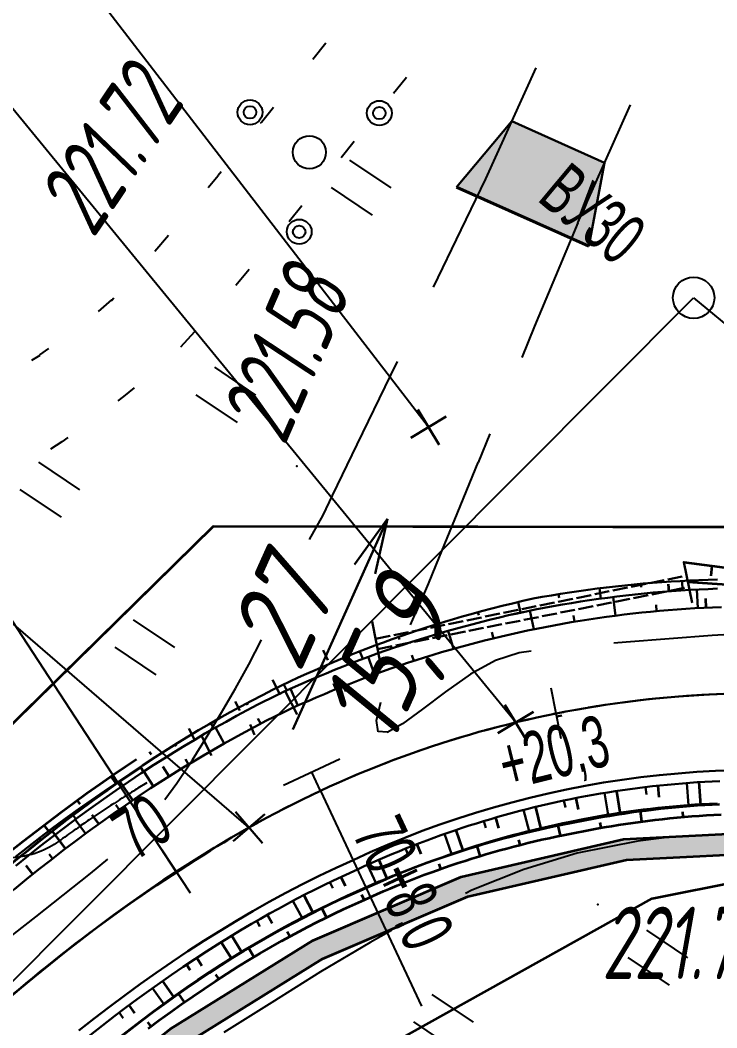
# Model space of a CAD drawing. Header units: millimetres. Extents: x -1799 to 6962, y -1020 to 4121.
# Drawn here: x 4010.05 to 4043.7, y 3305.39 to 3354.1 of the extents above; entities that cross this region are included whole.
import ezdxf
from ezdxf import colors
from ezdxf.entities.mleader import LeaderData, LeaderLine
from ezdxf.math import Vec2, Vec3

# ---------------------------------------------------------------- set-up
doc = ezdxf.new("R2010")
doc.units = ezdxf.units.MM
for name, pattern in [('ACAD_ISO02W100', [15, 12, -3]), ('CONTI', [0]), ('STROT', [1.7, 0.5, -1.2])]:
    doc.linetypes.add(name, pattern=pattern)
for name, color, linetype, lineweight in [('10', 1, 'Continuous', 35), ('Гравий', 30, 'Continuous', 35), ('КОПИЯ_ОСЬ_13_ОТКОСЫ', 7, 'Continuous', 30), ('ОСЬ_ВЕРХ_ПОКРЫТИЯ_ГРАНИЦЫ_ПОЛОС', 7, 'Continuous', 30), ('ОСЬ_ВЕРХ_ПОКРЫТИЯ_ОСЬ', 1, 'Continuous', 30), ('Ось_примыкания', 1, 'Continuous', 35), ('Отметки', 5, 'Continuous', 30), ('Тротуар', 40, 'Continuous', 35), ('Трубы мет.', 7, 'ACAD_ISO02W100', 30), ('Уклоны ПЧ', 5, 'Continuous', 30)]:
    doc.layers.add(name, color=color, linetype=linetype, lineweight=lineweight)
for name, color, linetype in [('GOR_BDEFAULT', 212, 'CONTI'), ('PI_OTDEFAULT', 172, 'CONTI'), ('PI_TTDEFAULT', 5, 'CONTI'), ('SIT_LDEFAULT', 7, 'CONTI'), ('USLZNDEFAULT', 7, 'CONTI'), ('КОПИЯ_ОСЬ_ТАНГЕНСЫ', 1, 'Continuous'), ('ОСЬ_ВЕРХ_ПОКРЫТИЯ_КИЛОМЕТЫ', 1, 'Continuous'), ('ОСЬ_ВЕРХ_ПОКРЫТИЯ_ОТКОСЫ', 7, 'Continuous'), ('ОСЬ_ВЕРХ_ПОКРЫТИЯ_ПИКЕТЫ', 1, 'Continuous'), ('ОСЬ_ВЕРХ_ПОКРЫТИЯ_РАЗБИВКА_КРИВ', 1, 'Continuous'), ('ОСЬ_ВЕРХ_ПОКРЫТИЯ_ТАНГЕНСЫ', 1, 'Continuous'), ('разметка', 7, 'Continuous')]:
    doc.layers.add(name, color=color, linetype=linetype)
doc.styles.add('eskd', font='spds.shx', dxfattribs={"width": 1.2, "oblique": 15})
doc.styles.get("Standard").update_dxf_attribs({"font": 'arial.ttf'})
doc.styles.add('ГОСТ', font='', dxfattribs={"oblique": 15, "height": 4})
doc.styles.get('ГОСТ').set_extended_font_data('GOST type A')

# ---------------------------------------------------------------- blocks, each defined once
blk = doc.blocks.new('BL_2011')
at = {"color": 0}
for p, q in [((0, 0), (0, 2.4)), ((1.6, 0), (1.6, 2.4))]:
    blk.add_line(p, q, dxfattribs=at)
blk = doc.blocks.new('BL_2009')
at = {"color": 0}
for centre, radius in [((0, 3.46), 0.6), ((0, 3.46), 0.3), ((0, 0), 0.8), ((-3.46, -1.74), 0.6), ((-3.46, -1.74), 0.3), ((3.46, -1.74), 0.6), ((3.46, -1.74), 0.3)]:
    blk.add_circle(centre, radius, dxfattribs=at)
blk = doc.blocks.new('*U52')
at = {"layer": 'КОПИЯ_ОСЬ_13_ОТКОСЫ'}
for points in [[(751.752, 1086.938), (752.353, 1087.406), (752.958, 1087.869), (753.567, 1088.327), (754.18, 1088.78), (754.803, 1089.229), (755.431, 1089.672), (756.063, 1090.108), (756.699, 1090.539), (757.296, 1090.947), (757.897, 1091.349), (758.502, 1091.745), (759.111, 1092.135), (759.606, 1092.443), (760.104, 1092.747), (760.605, 1093.047), (761.108, 1093.342), (761.614, 1093.633), (762.128, 1093.919), (762.645, 1094.201), (763.164, 1094.478), (763.686, 1094.75), (764.211, 1095.017), (764.611, 1095.212), (765.013, 1095.404), (765.417, 1095.593), (765.822, 1095.778), (766.229, 1095.96), (766.637, 1096.139), (767.047, 1096.315), (767.458, 1096.487), (767.87, 1096.656), (768.283, 1096.822), (768.698, 1096.984), (769.115, 1097.143), (769.532, 1097.298), (769.951, 1097.451), (770.371, 1097.6), (770.792, 1097.745), (771.214, 1097.887), (771.638, 1098.026), (772.062, 1098.161), (772.488, 1098.293), (772.915, 1098.422), (773.342, 1098.547), (773.771, 1098.669), (774.266, 1098.803), (774.763, 1098.934), (775.261, 1099.061), (775.76, 1099.183), (776.26, 1099.302), (776.76, 1099.416), (777.201, 1099.495), (777.643, 1099.571), (778.085, 1099.644), (778.527, 1099.713), (778.97, 1099.778), (779.414, 1099.84), (779.858, 1099.898), (780.303, 1099.953), (780.748, 1100.004), (781.193, 1100.052), (781.639, 1100.096), (782.085, 1100.136), (782.531, 1100.173), (782.978, 1100.207), (783.425, 1100.236), (783.872, 1100.263), (784.32, 1100.285), (784.767, 1100.304), (785.215, 1100.32), (785.663, 1100.332)], [(751.776, 1086.5), (752.365, 1086.975), (752.958, 1087.445), (753.555, 1087.911), (754.162, 1088.372), (754.774, 1088.829), (755.39, 1089.279), (756.01, 1089.724), (756.613, 1090.145), (757.22, 1090.56), (757.83, 1090.969), (758.445, 1091.372), (758.934, 1091.683), (759.425, 1091.99), (759.918, 1092.293), (760.414, 1092.592), (760.912, 1092.887), (761.419, 1093.177), (761.928, 1093.462), (762.44, 1093.744), (762.954, 1094.02), (763.47, 1094.292), (764.343, 1094.734), (764.743, 1094.919), (765.144, 1095.102), (765.547, 1095.282), (765.951, 1095.458), (766.356, 1095.631), (766.763, 1095.801), (767.171, 1095.968), (767.58, 1096.131), (767.991, 1096.291), (768.403, 1096.448), (768.816, 1096.602), (769.231, 1096.752), (769.646, 1096.899), (770.063, 1097.042), (770.481, 1097.183), (770.9, 1097.32), (771.32, 1097.454), (771.741, 1097.584), (772.163, 1097.711), (772.586, 1097.835), (773.011, 1097.955), (773.436, 1098.072), (773.862, 1098.185), (774.288, 1098.295), (774.716, 1098.402), (775.145, 1098.505), (775.574, 1098.605), (776.004, 1098.702), (776.435, 1098.795), (776.867, 1098.884), (777.302, 1098.968), (777.737, 1099.049), (778.174, 1099.126), (778.611, 1099.199), (779.048, 1099.269), (779.487, 1099.335), (779.925, 1099.398), (780.364, 1099.458), (780.804, 1099.513), (781.244, 1099.566), (781.684, 1099.615), (782.125, 1099.66), (782.566, 1099.702), (783.008, 1099.74), (783.449, 1099.774), (783.891, 1099.805), (784.334, 1099.833), (784.776, 1099.857), (785.219, 1099.877), (785.661, 1099.894)], [(779.975, 1099.913), (780.037, 1099.414)], [(781.964, 1100.126), (781.978, 1099.959)], [(783.958, 1100.267), (783.983, 1099.811)], [(777.995, 1099.629), (778.023, 1099.456)], [(776.032, 1099.248), (776.154, 1098.734)], [(774.094, 1098.757), (774.134, 1098.608)], [(772.16, 1098.192), (772.298, 1097.751)], [(770.262, 1097.562), (770.306, 1097.438)], [(768.388, 1096.863), (768.533, 1096.496)], [(766.541, 1096.097), (766.584, 1095.999)], [(764.722, 1095.266), (764.862, 1094.974)], [(762.939, 1094.359), (762.986, 1094.271)], [(761.19, 1093.389), (761.339, 1093.132)], [(759.474, 1092.362), (759.523, 1092.282)], [(757.792, 1091.28), (757.947, 1091.046)], [(756.136, 1090.158), (756.194, 1090.073)], [(754.498, 1089.01), (754.679, 1088.758)], [(752.892, 1087.819), (752.965, 1087.723)]]:
    blk.add_lwpolyline(points, dxfattribs=at)
blk = doc.blocks.new('_None')
blk = doc.blocks.new('Крест')
at = {"layer": 'Отметки'}
for points in [[(0, 1), (0, -1)], [(-1, 0), (1, 0)]]:
    blk.add_lwpolyline(points, dxfattribs=at)

msp = doc.modelspace()

# ---------------------------------------------------------------- hatches: boundary and pattern name
at = {"layer": 'Гравий', "lineweight": 30, "ltscale": 7}
h = msp.add_hatch(color=256, dxfattribs=at)
h.paths.add_polyline_path([(4038.282, 3347.207), (4033.805, 3349.21), (4032.542, 3346.429), (4032.131, 3345.58), (4037.52, 3343.167)])
h.paths.add_polyline_path([(4032.542, 3346.429), (4033.805, 3349.21), (4031.131, 3346.027), (4032.131, 3345.58)])
at = {"layer": 'Тротуар', "lineweight": 30, "ltscale": 7}
msp.add_hatch(color=256, dxfattribs=at).paths.add_polyline_path([(4355.026, 2987.245), (4352.622, 2989.782), (4345.427, 2993.281), (4338.394, 2996.926), (4334.905, 2998.92), (4331.584, 3001.033), (4325.137, 3005.952), (4319.491, 3011.624), (4314.469, 3017.834), (4309.932, 3024.285), (4307.646, 3027.716), (4301.367, 3037.941), (4295.156, 3048.209), (4289.986, 3056.769), (4280.835, 3072.269), (4272.55, 3085.951), (4265.234, 3097.893), (4261.114, 3101.507), (4255.468, 3107.674), (4252.851, 3111.934), (4250.972, 3116.597), (4250.585, 3117.56), (4249.719, 3119.765), (4248.666, 3123.345), (4248.323, 3124.321), (4247.98, 3125.297), (4241.939, 3135.217), (4234.518, 3147.093), (4225.78, 3160.49), (4219.022, 3170.408), (4211.937, 3180.091), (4203.112, 3191.194), (4194.18, 3201.563), (4183.21, 3213.325), (4172.573, 3223.78), (4162.939, 3232.607), (4150.941, 3243.284), (4138.679, 3253.563), (4117.058, 3271.355), (4101.903, 3284.023), (4086.977, 3297.339), (4083.578, 3299.881), (4077.037, 3304.486), (4070.152, 3308.55), (4062.976, 3311.79), (4055.187, 3313.858), (4047.095, 3314.906), (4039.194, 3314.51), (4031.355, 3312.695), (4024.186, 3309.608), (4017.316, 3305.344), (4008.1, 3297.932), (3998.942, 3289.839), (3996.071, 3287.056), (3984.757, 3275.743), (3983.052, 3274.038), (3982.329, 3273.347), (3976.255, 3267.275), (3965.028, 3255.875), (3952.386, 3243.061), (3945.337, 3235.968), (3938.229, 3228.933), (3931.095, 3221.926), (3922.526, 3213.525), (3913.887, 3205.055), (3900.709, 3192.936), (3893.252, 3186.273), (3888.799, 3182.354), (3880.991, 3175.997), (3874.788, 3170.946), (3865.391, 3163.481), (3855.795, 3156.275), (3849.369, 3151.511), (3844.564, 3148.067), (3839.698, 3144.637), (3832.981, 3140.049), (3830.301, 3138.269), (3823.273, 3133.561), (3822.443, 3133.006), (3809.622, 3124.407), (3792.023, 3114.358), (3786.086, 3111.259), (3780.023, 3108.407), (3761.667, 3099.663), (3749.56, 3093.587), (3739.444, 3087.864), (3738.739, 3087.426), (3732.468, 3082.562), (3726.512, 3077.16), (3720.889, 3071.42), (3715.659, 3065.179), (3710.962, 3058.323), (3707.32, 3051.736), (3703.938, 3044.269), (3700.864, 3036.478), (3698.458, 3028.966), (3695.598, 3017.765), (3693.191, 3006.011), (3691.1, 2983.08), (3692.241, 2982.689), (3694.173, 3005.821), (3696.572, 3017.54), (3699.543, 3029.107), (3701.99, 3036.656), (3704.929, 3044.035), (3708.201, 3051.263), (3712.009, 3058.115), (3716.543, 3064.688), (3721.631, 3070.747), (3727.193, 3076.428), (3733.066, 3081.759), (3739.311, 3086.604), (3740.034, 3087.053), (3750.032, 3092.705), (3762.015, 3098.833), (3780.451, 3107.484), (3786.563, 3110.334), (3792.489, 3113.472), (3810.085, 3123.523), (3830.857, 3137.439), (3833.537, 3139.218), (3840.159, 3143.739), (3845.068, 3147.214), (3849.925, 3150.749), (3856.392, 3155.473), (3865.972, 3162.73), (3875.413, 3170.165), (3881.622, 3175.221), (3889.445, 3181.591), (3893.916, 3185.525), (3901.381, 3192.195), (3914.576, 3204.33), (3923.226, 3212.811), (3931.795, 3221.212), (3938.931, 3228.221), (3946.043, 3235.26), (3953.097, 3242.357), (3965.74, 3255.172), (3976.964, 3266.57), (3985.463, 3275.036), (3996.773, 3286.343), (3999.622, 3289.105), (4008.744, 3297.168), (4017.895, 3304.526), (4024.65, 3308.719), (4031.668, 3311.741), (4039.333, 3313.516), (4047.055, 3313.903), (4054.994, 3312.874), (4062.639, 3310.845), (4069.691, 3307.661), (4076.5, 3303.642), (4082.99, 3299.072), (4086.343, 3296.564), (4101.249, 3283.266), (4116.42, 3270.585), (4138.04, 3252.793), (4150.286, 3242.528), (4162.272, 3231.863), (4171.847, 3223.057), (4182.46, 3212.663), (4193.35, 3200.994), (4202.341, 3190.556), (4211.142, 3179.485), (4218.205, 3169.831), (4224.947, 3159.937), (4233.677, 3146.552), (4241.089, 3134.69), (4246.972, 3125.147), (4248.831, 3119.35), (4251.955, 3111.482), (4254.666, 3107.069), (4260.416, 3100.789), (4264.381, 3097.354), (4271.694, 3085.435), (4279.977, 3071.756), (4289.128, 3056.256), (4294.307, 3047.694), (4300.531, 3037.432), (4306.803, 3027.178), (4309.038, 3023.822), (4313.665, 3017.24), (4318.747, 3010.955), (4324.471, 3005.203), (4330.909, 3000.28), (4334.388, 2998.064), (4337.915, 2996.047), (4344.978, 2992.388), (4352.021, 2988.962), (4354.437, 2986.412), (4356.729, 2985.394), (4357.135, 2986.308)])

# ---------------------------------------------------------------- linework, layer by layer
at = {"layer": '10'}
for p, q in [((4019.376, 3329.623), (3936.716, 3248.363)), ((4057.976, 3329.563), (4019.376, 3329.623)), ((4040.586, 3311.643), (4046.206, 3312.773)), ((4040.586, 3311.643), (4046.206, 3312.773)), ((4022.996, 3301.843), (4040.586, 3311.643)), ((4022.996, 3301.843), (4040.586, 3311.643))]:
    msp.add_line(p, q, dxfattribs=at)
msp.add_lwpolyline([(4176.746, 3239.013), (4084.856, 3313.423), (4057.976, 3329.563), (4019.376, 3329.623), (3936.716, 3248.363), (3926.016, 3237.943), (3910.376, 3221.023), (3904.396, 3216.033), (3903.436, 3217.183), (3897.326, 3211.693), (3879.656, 3196.103), (3865.416, 3183.363), (3835.176, 3159.613), (3818.806, 3151.023), (3809.916, 3145.073), (3786.276, 3129.213), (3751.806, 3114.223), (3724.936, 3097.063)], dxfattribs=at)
at = {"layer": 'GOR_BDEFAULT', "color": 212, "elevation": 222, "flags": 128}
msp.add_lwpolyline([(4016.162, 3317.239), (4015.742, 3316.969), (4015.672, 3316.929), (4015.592, 3316.879), (4015.522, 3316.829), (4015.432, 3316.779), (4015.342, 3316.719), (4015.252, 3316.669), (4015.162, 3316.609), (4015.072, 3316.549), (4014.972, 3316.489), (4014.872, 3316.419), (4014.782, 3316.359), (4014.682, 3316.299), (4014.592, 3316.239), (4014.502, 3316.189), (4014.422, 3316.129), (4013.382, 3315.449), (4013.312, 3315.399), (4013.232, 3315.349), (4013.162, 3315.289), (4013.082, 3315.239), (4013.002, 3315.179), (4012.922, 3315.119), (4012.842, 3315.059), (4012.752, 3314.999), (4012.662, 3314.939), (4012.572, 3314.879), (4012.482, 3314.809), (4012.392, 3314.749), (4012.302, 3314.679), (4012.202, 3314.609), (4012.102, 3314.539), (4012.012, 3314.469), (4011.902, 3314.399), (4011.802, 3314.329), (4011.692, 3314.259), (4011.582, 3314.189), (4011.462, 3314.119), (4011.342, 3314.059), (4011.212, 3313.989), (4011.072, 3313.929), (4010.932, 3313.879), (4010.782, 3313.819), (4010.612, 3313.769), (4010.442, 3313.729), (4010.262, 3313.689), (4010.062, 3313.659), (4009.862, 3313.629), (4009.642, 3313.609), (4009.422, 3313.589), (4009.182, 3313.579), (4008.942, 3313.569), (4008.702, 3313.559), (4008.452, 3313.559), (4008.212, 3313.549), (4007.962, 3313.539), (4007.712, 3313.539), (4007.472, 3313.529), (4007.242, 3313.519), (4007.012, 3313.499), (4006.782, 3313.479), (4006.572, 3313.459), (4006.372, 3313.419), (4006.182, 3313.389), (4005.992, 3313.349), (4005.812, 3313.299), (4005.642, 3313.259), (4005.462, 3313.209), (4005.292, 3313.159), (4005.112, 3313.109), (4004.932, 3313.059), (4004.742, 3313.019), (4004.552, 3312.969), (4004.342, 3312.929), (4004.132, 3312.889), (4003.902, 3312.859), (4003.652, 3312.829)], dxfattribs=at)
at = {"layer": 'PI_TTDEFAULT', "color": 5}
for p in [(4014.482, 3340.569, 221.722), (4023.422, 3332.539, 221.585), (4037.962, 3311.359, 221.729)]:
    msp.add_point(p, dxfattribs=at)
at = {"layer": 'SIT_LDEFAULT', "color": 7}
for p, q in [((4024.182, 3352.219), (4024.812, 3352.999)), ((4032.542, 3346.429), (4034.98, 3351.798)), ((4028.712, 3351.329), (4028.232, 3350.729)), ((4028.232, 3350.729), (4028.082, 3350.549)), ((4021.702, 3349.169), (4022.282, 3349.889)), ((4036.992, 3344.299), (4039.525, 3350.009)), ((4021.662, 3349.119), (4021.702, 3349.169)), ((4026.192, 3348.229), (4025.562, 3347.449)), ((4019.612, 3346.599), (4019.762, 3346.789)), ((4019.132, 3346.009), (4019.622, 3346.589)), ((4031.352, 3343.969), (4032.542, 3346.429)), ((4023.662, 3345.119), (4023.062, 3344.389)), ((4023.062, 3344.389), (4023.032, 3344.349)), ((4030.012, 3341.199), (4031.352, 3343.969)), ((4036.132, 3342.219), (4037.002, 3344.299)), ((4016.562, 3342.939), (4017.212, 3343.699)), ((4021.112, 3342.049), (4020.952, 3341.859)), ((4034.912, 3339.299), (4036.132, 3342.219)), ((4020.952, 3341.859), (4020.462, 3341.279)), ((4013.842, 3340.009), (4014.472, 3340.579)), ((4014.482, 3340.569), (4014.582, 3340.679)), ((4018.472, 3339.029), (4017.792, 3338.299)), ((4034.292, 3337.799), (4034.912, 3339.299)), ((4011.002, 3337.919), (4011.442, 3338.219)), ((4010.622, 3337.659), (4011.012, 3337.909)), ((4027.952, 3336.939), (4028.272, 3337.599)), ((4026.332, 3333.579), (4027.952, 3336.939)), ((4015.552, 3336.319), (4015.042, 3335.899)), ((4015.042, 3335.909), (4014.762, 3335.699)), ((4032.192, 3332.719), (4032.762, 3334.099)), ((4012.072, 3333.719), (4011.522, 3333.359)), ((4012.352, 3333.919), (4012.072, 3333.719)), ((4025.142, 3331.119), (4026.332, 3333.579)), ((4031.042, 3329.959), (4032.182, 3332.719)), ((4024.682, 3330.169), (4025.142, 3331.119)), ((4024.022, 3328.999), (4024.682, 3330.169)), ((4030.312, 3328.149), (4031.042, 3329.959)), ((4029.772, 3326.849), (4030.312, 3328.149)), ((4029.142, 3325.389), (4029.772, 3326.849)), ((4028.912, 3324.869), (4029.132, 3325.389)), ((4043.482, 3324.359), (4039.322, 3324.039)), ((4048.082, 3324.629), (4043.482, 3324.359)), ((4021.102, 3322.949), (4021.712, 3324.139)), ((4039.322, 3324.039), (4038.722, 3323.979)), ((4034.152, 3323.519), (4033.012, 3323.149)), ((4034.742, 3323.589), (4034.152, 3323.519)), ((4020.452, 3321.789), (4021.102, 3322.949)), ((4033.012, 3323.149), (4031.802, 3322.479)), ((4031.802, 3322.479), (4030.602, 3321.639)), ((4019.772, 3320.639), (4020.452, 3321.789)), ((4030.602, 3321.639), (4029.482, 3320.789)), ((4027.262, 3320.249), (4027.472, 3321.139)), ((4019.082, 3319.489), (4019.772, 3320.639)), ((4029.482, 3320.789), (4028.512, 3320.079)), ((4027.342, 3319.699), (4027.262, 3320.249)), ((4028.512, 3320.079), (4027.772, 3319.669)), ((4018.372, 3318.339), (4019.082, 3319.489)), ((4027.772, 3319.679), (4027.352, 3319.709)), ((4017.622, 3317.219), (4018.372, 3318.339)), ((4017.042, 3316.429), (4017.622, 3317.219)), ((4039.882, 3314.409), (4036.952, 3313.829)), ((4041.152, 3314.579), (4039.882, 3314.409)), ((4036.952, 3313.829), (4034.382, 3313.049)), ((4013.452, 3312.849), (4014.282, 3313.549)), ((4010.812, 3310.759), (4013.452, 3312.849)), ((4034.382, 3313.049), (4031.862, 3312.039)), ((4031.862, 3312.039), (4031.562, 3311.889)), ((4007.432, 3308.119), (4010.812, 3310.759)), ((4027.992, 3310.089), (4026.952, 3309.519)), ((4026.952, 3309.509), (4024.562, 3308.089)), ((4024.562, 3308.089), (4022.202, 3306.619)), ((4022.202, 3306.619), (4019.882, 3305.159))]:
    msp.add_line(p, q, dxfattribs=at)
at = {"layer": 'Гравий', "linetype": 'Continuous', "lineweight": 30}
msp.add_lwpolyline([(4037.52, 3343.167), (4038.282, 3347.207), (4033.805, 3349.21), (4031.131, 3346.027)], dxfattribs=at)
at = {"layer": 'КОПИЯ_ОСЬ_13_ОТКОСЫ'}
for points in [[(4009.842, 3313.224), (4010.432, 3313.699), (4011.025, 3314.169), (4011.622, 3314.635), (4012.229, 3315.096), (4012.841, 3315.552), (4013.457, 3316.003), (4014.077, 3316.448), (4014.68, 3316.869), (4015.286, 3317.284), (4015.897, 3317.693), (4016.512, 3318.096), (4017, 3318.407), (4017.491, 3318.714), (4017.985, 3319.017), (4018.481, 3319.316), (4018.979, 3319.61), (4019.486, 3319.901), (4019.995, 3320.186), (4020.506, 3320.467), (4021.02, 3320.744), (4021.537, 3321.016), (4022.41, 3321.457), (4022.81, 3321.643), (4023.211, 3321.826), (4023.614, 3322.005), (4024.018, 3322.182), (4024.423, 3322.355), (4024.83, 3322.525), (4025.238, 3322.691), (4025.647, 3322.855), (4026.058, 3323.015), (4026.47, 3323.172), (4026.883, 3323.325), (4027.297, 3323.476), (4027.713, 3323.623), (4028.13, 3323.766), (4028.548, 3323.907), (4028.967, 3324.044), (4029.387, 3324.177), (4029.808, 3324.308), (4030.23, 3324.435), (4030.653, 3324.558), (4031.077, 3324.679), (4031.502, 3324.795), (4031.928, 3324.909), (4032.355, 3325.019), (4032.783, 3325.126), (4033.211, 3325.229), (4033.641, 3325.329), (4034.071, 3325.425), (4034.502, 3325.518), (4034.934, 3325.608), (4035.369, 3325.692), (4035.804, 3325.772), (4036.241, 3325.849), (4036.678, 3325.923), (4037.115, 3325.993), (4037.553, 3326.059), (4037.992, 3326.122), (4038.431, 3326.181), (4038.871, 3326.237), (4039.311, 3326.289), (4039.751, 3326.338), (4040.192, 3326.384), (4040.633, 3326.425), (4041.074, 3326.463), (4041.516, 3326.498), (4041.958, 3326.529), (4042.4, 3326.557), (4042.843, 3326.581), (4043.286, 3326.601), (4043.728, 3326.618)], [(4042.79, 3325.676), (4042.74, 3326.575)], [(4038.807, 3325.311), (4038.69, 3326.215)], [(4040.795, 3325.53), (4040.767, 3325.833)], [(4009.77, 3312.095), (4010.352, 3312.568), (4010.937, 3313.036), (4011.526, 3313.5), (4012.118, 3313.959), (4012.721, 3314.413), (4013.327, 3314.862), (4013.937, 3315.306), (4014.552, 3315.744), (4015.148, 3316.157), (4015.749, 3316.565), (4016.353, 3316.967), (4016.962, 3317.363), (4017.445, 3317.667), (4017.931, 3317.968), (4018.418, 3318.265), (4018.909, 3318.558), (4019.401, 3318.847), (4019.901, 3319.131), (4020.403, 3319.411), (4020.908, 3319.686), (4021.415, 3319.956), (4021.925, 3320.222), (4022.786, 3320.654), (4023.175, 3320.834), (4023.566, 3321.011), (4023.958, 3321.185), (4024.352, 3321.356), (4024.747, 3321.524), (4025.144, 3321.689), (4025.541, 3321.85), (4025.94, 3322.009), (4026.34, 3322.164), (4026.742, 3322.316), (4027.144, 3322.465), (4027.548, 3322.611), (4027.953, 3322.753), (4028.359, 3322.893), (4028.766, 3323.029), (4029.174, 3323.162), (4029.583, 3323.291), (4029.994, 3323.417), (4030.405, 3323.541), (4030.817, 3323.66), (4031.23, 3323.777), (4031.644, 3323.89), (4032.059, 3324), (4032.475, 3324.107), (4032.891, 3324.211), (4033.309, 3324.311), (4033.727, 3324.407), (4034.145, 3324.501), (4034.565, 3324.591), (4034.985, 3324.678), (4035.407, 3324.762), (4035.828, 3324.842), (4036.25, 3324.919), (4036.673, 3324.992), (4037.097, 3325.062), (4037.521, 3325.129), (4037.945, 3325.193), (4038.37, 3325.253), (4038.796, 3325.309), (4039.222, 3325.363), (4039.648, 3325.413), (4040.075, 3325.459), (4040.501, 3325.503), (4040.929, 3325.542), (4041.357, 3325.579), (4041.785, 3325.612), (4042.213, 3325.641), (4042.641, 3325.668), (4043.07, 3325.691), (4043.498, 3325.71), (4043.928, 3325.726)], [(4034.862, 3324.653), (4034.678, 3325.555)], [(4036.829, 3325.018), (4036.778, 3325.321)], [(4030.977, 3323.706), (4030.729, 3324.58)], [(4032.911, 3324.215), (4032.839, 3324.51)], [(4029.063, 3323.126), (4028.971, 3323.41)], [(4027.172, 3322.475), (4026.865, 3323.318)], [(4025.306, 3321.755), (4025.194, 3322.03)], [(4023.468, 3320.967), (4023.103, 3321.777)], [(4021.671, 3320.09), (4021.536, 3320.349)], [(4019.913, 3319.138), (4019.484, 3319.9)], [(4018.187, 3318.125), (4018.039, 3318.37)], [(4016.495, 3317.059), (4016.025, 3317.777)], [(4012.463, 3304.28), (4014.619, 3305.967), (4015.163, 3306.375), (4015.709, 3306.778), (4016.26, 3307.176), (4016.813, 3307.571), (4017.367, 3307.955), (4017.925, 3308.334), (4018.485, 3308.708), (4019.05, 3309.078), (4019.589, 3309.42), (4020.132, 3309.758), (4020.679, 3310.09), (4021.228, 3310.417), (4021.658, 3310.665), (4022.089, 3310.909), (4022.523, 3311.149), (4022.958, 3311.386), (4023.395, 3311.62), (4023.833, 3311.846), (4024.272, 3312.067), (4024.713, 3312.285), (4025.156, 3312.499), (4025.601, 3312.709), (4026.344, 3313.045), (4026.673, 3313.197), (4027.003, 3313.347), (4027.335, 3313.494), (4027.668, 3313.638), (4028.001, 3313.78), (4028.336, 3313.919), (4028.672, 3314.056), (4029.01, 3314.19), (4029.348, 3314.321), (4029.687, 3314.449), (4030.027, 3314.575), (4030.368, 3314.698), (4030.71, 3314.819), (4031.053, 3314.936), (4031.397, 3315.051), (4031.742, 3315.164), (4032.088, 3315.273), (4032.435, 3315.38), (4032.782, 3315.484), (4033.13, 3315.585), (4033.479, 3315.684), (4033.829, 3315.78), (4034.18, 3315.873), (4034.531, 3315.963), (4034.883, 3316.05), (4035.236, 3316.135), (4035.589, 3316.217), (4035.943, 3316.296), (4036.298, 3316.372), (4036.653, 3316.445), (4037.009, 3316.516), (4037.365, 3316.584), (4037.722, 3316.649), (4038.079, 3316.711), (4038.437, 3316.77), (4038.795, 3316.826), (4039.154, 3316.88), (4039.513, 3316.931), (4039.872, 3316.979), (4040.232, 3317.024), (4040.593, 3317.066), (4040.954, 3317.105), (4041.314, 3317.142), (4041.675, 3317.176), (4042.037, 3317.206), (4042.398, 3317.234), (4042.76, 3317.259), (4043.122, 3317.282), (4043.484, 3317.301), (4043.847, 3317.317)], [(4042.253, 3317.223), (4042.334, 3316.156)], [(4038.283, 3316.745), (4038.457, 3315.692)], [(4040.263, 3317.027), (4040.306, 3316.674)], [(4013.81, 3304.085), (4015.94, 3305.742), (4016.477, 3306.141), (4017.018, 3306.535), (4017.561, 3306.925), (4018.107, 3307.31), (4018.654, 3307.685), (4019.204, 3308.054), (4019.758, 3308.418), (4020.314, 3308.777), (4020.84, 3309.094), (4021.368, 3309.405), (4021.898, 3309.711), (4022.433, 3310.012), (4022.859, 3310.244), (4023.287, 3310.473), (4023.717, 3310.698), (4024.149, 3310.92), (4024.583, 3311.138), (4025.016, 3311.347), (4025.45, 3311.553), (4025.887, 3311.754), (4026.325, 3311.952), (4026.765, 3312.145), (4027.091, 3312.293), (4027.418, 3312.439), (4027.747, 3312.581), (4028.076, 3312.722), (4028.407, 3312.859), (4028.739, 3312.994), (4029.071, 3313.126), (4029.405, 3313.256), (4029.74, 3313.383), (4030.076, 3313.507), (4030.413, 3313.629), (4030.751, 3313.748), (4031.089, 3313.864), (4031.429, 3313.978), (4031.77, 3314.089), (4032.111, 3314.197), (4032.454, 3314.302), (4032.797, 3314.405), (4033.141, 3314.505), (4033.485, 3314.602), (4033.831, 3314.697), (4034.177, 3314.789), (4034.524, 3314.878), (4034.872, 3314.964), (4035.22, 3315.047), (4035.569, 3315.128), (4035.918, 3315.206), (4036.268, 3315.281), (4036.62, 3315.353), (4037.322, 3315.491), (4037.674, 3315.557), (4038.026, 3315.62), (4038.379, 3315.679), (4038.732, 3315.737), (4039.085, 3315.791), (4039.44, 3315.842), (4039.794, 3315.891), (4040.149, 3315.937), (4040.504, 3315.98), (4040.86, 3316.02), (4041.216, 3316.057), (4041.572, 3316.092), (4041.928, 3316.123), (4042.285, 3316.152), (4042.642, 3316.178), (4042.999, 3316.201), (4043.356, 3316.221), (4043.713, 3316.239)], [(4014.836, 3315.942), (4014.676, 3316.173)], [(4036.317, 3316.376), (4036.39, 3316.033)], [(4034.37, 3315.922), (4034.631, 3314.904)], [(4013.211, 3314.777), (4012.711, 3315.456)], [(4032.444, 3315.383), (4032.543, 3315.056)], [(4030.543, 3314.76), (4030.884, 3313.794)], [(4011.616, 3313.57), (4011.446, 3313.788)], [(4028.672, 3314.056), (4028.796, 3313.747)], [(4026.833, 3313.27), (4027.245, 3312.362)], [(4025.017, 3312.432), (4025.156, 3312.142)], [(4023.23, 3311.532), (4023.684, 3310.681)], [(4021.481, 3310.563), (4021.636, 3310.295)], [(4019.768, 3309.532), (4020.26, 3308.743)], [(4018.089, 3308.445), (4018.268, 3308.178)], [(4016.443, 3307.308), (4017.003, 3306.525)], [(4014.83, 3306.126), (4015.026, 3305.864)]]:
    msp.add_lwpolyline(points, dxfattribs=at)
at = {"layer": 'КОПИЯ_ОСЬ_ТАНГЕНСЫ'}
for p, q in [((3862.78, 3160.132), (4042.582, 3340.679)), ((4042.582, 3340.679), (4205.152, 3204.849))]:
    msp.add_line(p, q, dxfattribs=at)
msp.add_circle((4042.582, 3340.679), 1, dxfattribs=at)
at = {"layer": 'ОСЬ_ВЕРХ_ПОКРЫТИЯ_ГРАНИЦЫ_ПОЛОС', "color": 1, "lineweight": 40}
msp.add_lwpolyline([(4037.52, 3343.167), (4031.131, 3346.027)], dxfattribs=at)
at = {"layer": 'ОСЬ_ВЕРХ_ПОКРЫТИЯ_ГРАНИЦЫ_ПОЛОС', "linetype": 'Continuous'}
msp.add_lwpolyline([(4044.55, 3317.841), (4043.643, 3317.809), (4042.737, 3317.759), (4041.832, 3317.691), (4040.928, 3317.606), (4040.027, 3317.502), (4039.127, 3317.381), (4038.231, 3317.243), (4037.337, 3317.087), (4036.446, 3316.913), (4035.559, 3316.722), (4034.676, 3316.514), (4033.797, 3316.288), (4032.922, 3316.046), (4032.053, 3315.786), (4031.188, 3315.509), (4030.33, 3315.215), (4029.477, 3314.905), (4028.631, 3314.578), (4027.791, 3314.234), (4026.958, 3313.874), (4026.132, 3313.498), (4025.311, 3313.125), (4024.495, 3312.737), (4023.684, 3312.332), (4022.878, 3311.912), (4022.078, 3311.477), (4021.283, 3311.027), (4020.494, 3310.563), (4019.71, 3310.086), (4018.931, 3309.596), (4018.158, 3309.093), (4017.391, 3308.578), (4016.628, 3308.052), (4015.871, 3307.514), (4015.119, 3306.966), (4014.372, 3306.408), (4013.63, 3305.84), (4012.892, 3305.263)], dxfattribs=at)
at = {"layer": 'ОСЬ_ВЕРХ_ПОКРЫТИЯ_КИЛОМЕТЫ'}
msp.add_line((4017.594, 3312.938), (4000.354, 3339.301), dxfattribs=at)
at = {"layer": 'ОСЬ_ВЕРХ_ПОКРЫТИЯ_ОСЬ'}
for points in [[(4039.264, 3321.135, -0.119566), (4062.703, 3318.593)], [(4019.561, 3314.171), (4020.26, 3314.587), (4021.104, 3315.07), (4021.956, 3315.538), (4022.817, 3315.991), (4023.685, 3316.427), (4024.562, 3316.848), (4024.562, 3316.848, -0.077027), (4039.264, 3321.135, -0.077027)]]:
    msp.add_lwpolyline(points, format="xyb", dxfattribs=at)
msp.add_lwpolyline([(4007.793, 3305.327), (4008.523, 3305.97), (4009.257, 3306.607), (4009.998, 3307.237), (4010.745, 3307.859), (4011.498, 3308.474), (4012.257, 3309.081), (4013.024, 3309.679), (4013.797, 3310.268), (4014.578, 3310.847), (4015.366, 3311.416), (4016.162, 3311.975), (4016.966, 3312.522), (4017.777, 3313.057), (4018.597, 3313.58), (4019.424, 3314.091), (4019.561, 3314.171)], dxfattribs=at)
at = {"layer": 'ОСЬ_ВЕРХ_ПОКРЫТИЯ_ОТКОСЫ'}
for points in [[(3994.775, 3297.633), (3994.82, 3297.678), (3996.641, 3299.579), (3999.098, 3302.116), (4001.084, 3304.124), (4003.167, 3306.17), (4005.304, 3308.188), (4007.502, 3310.167), (4008.252, 3310.817), (4009.009, 3311.459), (4009.77, 3312.095), (4010.352, 3312.568), (4010.937, 3313.036), (4011.526, 3313.5), (4012.118, 3313.959), (4012.721, 3314.413), (4013.327, 3314.862), (4013.937, 3315.306), (4014.552, 3315.744), (4015.148, 3316.157), (4015.749, 3316.565), (4016.353, 3316.967), (4016.521, 3317.076)], [(4012.463, 3304.28), (4014.619, 3305.967), (4015.163, 3306.375), (4015.709, 3306.778), (4016.26, 3307.176), (4016.813, 3307.571), (4017.367, 3307.955), (4017.925, 3308.334), (4018.485, 3308.708), (4019.05, 3309.078), (4019.589, 3309.42), (4020.132, 3309.758), (4020.679, 3310.09), (4021.228, 3310.417), (4021.658, 3310.665), (4022.089, 3310.909), (4022.523, 3311.149), (4022.958, 3311.386), (4023.395, 3311.62), (4023.833, 3311.846), (4024.272, 3312.067), (4024.713, 3312.285), (4025.156, 3312.499), (4025.601, 3312.709), (4026.344, 3313.045), (4026.673, 3313.197), (4027.003, 3313.347), (4027.335, 3313.494), (4027.668, 3313.638), (4028.001, 3313.78), (4028.336, 3313.919), (4028.672, 3314.056), (4029.01, 3314.19), (4029.348, 3314.321), (4029.687, 3314.449), (4030.027, 3314.575), (4030.368, 3314.698), (4030.71, 3314.819), (4031.053, 3314.936), (4031.397, 3315.051), (4031.742, 3315.164), (4032.088, 3315.273), (4032.435, 3315.38), (4032.782, 3315.484), (4033.13, 3315.585), (4033.479, 3315.684), (4033.829, 3315.78), (4034.18, 3315.873), (4034.531, 3315.963), (4034.883, 3316.05), (4035.236, 3316.135), (4035.589, 3316.217), (4035.943, 3316.296), (4036.298, 3316.372), (4036.653, 3316.445), (4037.009, 3316.516), (4037.365, 3316.584), (4037.722, 3316.649), (4038.079, 3316.711), (4038.437, 3316.77), (4038.795, 3316.826), (4039.154, 3316.88), (4039.513, 3316.931), (4039.872, 3316.979), (4040.232, 3317.024), (4040.593, 3317.066), (4040.954, 3317.105), (4041.314, 3317.142), (4041.675, 3317.176), (4042.037, 3317.206), (4042.398, 3317.234), (4042.76, 3317.259), (4043.122, 3317.282), (4043.484, 3317.301), (4043.847, 3317.317)]]:
    msp.add_lwpolyline(points, dxfattribs=at)
at = {"layer": 'ОСЬ_ВЕРХ_ПОКРЫТИЯ_ПИКЕТЫ'}
for p, q in [((4036.183, 3319.36), (4035.693, 3321.811)), ((4018.278, 3311.892), (4016.91, 3313.984)), ((4018.278, 3311.892), (4016.91, 3313.984))]:
    msp.add_line(p, q, dxfattribs=at)
at = {"layer": 'ОСЬ_ВЕРХ_ПОКРЫТИЯ_РАЗБИВКА_КРИВ'}
for p, q in [((4022.779, 3317.118), (4025.497, 3318.389)), ((4024.562, 3316.848), (4024.138, 3317.754)), ((4024.562, 3316.848), (4029.434, 3306.431))]:
    msp.add_line(p, q, dxfattribs=at)
at = {"layer": 'ОСЬ_ВЕРХ_ПОКРЫТИЯ_ТАНГЕНСЫ'}
for p, q in [((3862.782, 3160.129), (4042.582, 3340.679)), ((4042.582, 3340.679), (4205.152, 3204.849))]:
    msp.add_line(p, q, dxfattribs=at)
msp.add_circle((4042.582, 3340.679), 1, dxfattribs=at)
at = {"layer": 'Ось_примыкания', "color": 0}
for p, q in [((4043.454, 3327.719), (4043.408, 3327.246)), ((4041.358, 3326.842), (4041.386, 3326.463)), ((4043.189, 3325.696), (4043.169, 3326.139)), ((4016.286, 3318.738), (4016.385, 3318.602)), ((4017.245, 3317.54), (4016.935, 3318.015)), ((4014.434, 3317.541), (4014.683, 3317.183)), ((4015.49, 3316.389), (4014.865, 3317.309)), ((4040.847, 3317.094), (4040.908, 3316.539)), ((4042.84, 3317.264), (4042.908, 3316.156)), ((4038.864, 3316.837), (4039.03, 3315.725)), ((4012.802, 3316.386), (4012.934, 3316.202)), ((4036.894, 3316.493), (4037.004, 3315.938)), ((4013.851, 3315.243), (4013.531, 3315.683)), ((4034.94, 3316.064), (4035.198, 3314.993)), ((4040.088, 3315.365), (4040.023, 3315.868)), ((4042.076, 3315.581), (4042.054, 3315.835)), ((4011.199, 3315.189), (4011.487, 3314.816)), ((4033.008, 3315.55), (4033.157, 3315.035)), ((4036.148, 3314.68), (4036.046, 3315.175)), ((4038.112, 3315.059), (4038.068, 3315.308)), ((4012.243, 3314.053), (4011.601, 3314.905)), ((4031.099, 3314.952), (4031.429, 3313.965)), ((4029.219, 3314.271), (4029.402, 3313.8)), ((4032.272, 3313.697), (4032.127, 3314.182)), ((4034.199, 3314.233), (4034.136, 3314.477)), ((4010.668, 3312.821), (4010.34, 3313.23)), ((4027.37, 3313.509), (4027.76, 3312.611)), ((4030.372, 3313.074), (4030.288, 3313.314)), ((4025.548, 3312.684), (4025.752, 3312.251)), ((4028.501, 3312.367), (4028.31, 3312.837)), ((4023.752, 3311.804), (4024.183, 3310.968)), ((4026.663, 3311.579), (4026.56, 3311.811)), ((4021.993, 3310.854), (4022.22, 3310.452)), ((4024.852, 3310.731), (4024.628, 3311.191)), ((4020.268, 3309.841), (4020.742, 3309.062)), ((4023.079, 3309.807), (4022.955, 3310.033)), ((4021.342, 3308.815), (4021.077, 3309.262)), ((4018.579, 3308.77), (4018.83, 3308.386)), ((4019.647, 3307.753), (4019.505, 3307.971)), ((4016.924, 3307.648), (4017.454, 3306.884)), ((4017.993, 3306.63), (4017.695, 3307.055)), ((4015.302, 3306.478), (4015.58, 3306.1)), ((4016.372, 3305.459), (4016.218, 3305.667))]:
    msp.add_line(p, q, dxfattribs=at)
at = {"layer": 'Ось_примыкания', "color": 0, "lineweight": 30, "ltscale": 7}
for p, q in [((4024.683, 3323.647), (4024.911, 3323.155)), ((4022.238, 3322.217), (4022.615, 3321.491)), ((4025.775, 3321.655), (4025.562, 3322.207)), ((4023.435, 3320.536), (4022.87, 3321.624)), ((4020.443, 3321.168), (4020.656, 3320.731)), ((4021.371, 3319.549), (4021.166, 3320.045)), ((4018.196, 3319.855), (4018.466, 3319.335)), ((4019.298, 3318.558), (4018.804, 3319.51))]:
    msp.add_line(p, q, dxfattribs=at)
at = {"layer": 'Ось_примыкания', "color": 0}
for points in [[(4042.116, 3327.893), (4042.116, 3327.893), (4042.116, 3327.893), (4042.116, 3327.893), (4042.116, 3327.893), (4042.116, 3327.893), (4042.116, 3327.893), (4042.116, 3327.893), (4042.116, 3327.893), (4042.116, 3327.893), (4042.116, 3327.893), (4042.116, 3327.893), (4042.116, 3327.893), (4051.681, 3326.646)], [(4042.303, 3326.954), (4042.303, 3326.954), (4042.303, 3326.954), (4042.303, 3326.954), (4042.303, 3326.954), (4042.303, 3326.954), (4042.303, 3326.954), (4042.303, 3326.954), (4042.303, 3326.954), (4042.303, 3326.954), (4042.303, 3326.954), (4042.303, 3326.954), (4042.303, 3326.954), (4046.801, 3326.648)], [(3993.627, 3298.872), (3993.627, 3298.872), (3995.558, 3300.661), (3998.038, 3303.195), (4000.731, 3305.906), (4002.848, 3307.967), (4005.026, 3310), (4007.276, 3311.995), (4008.046, 3312.65), (4008.823, 3313.298), (4009.606, 3313.938), (4010.204, 3314.415), (4010.807, 3314.887), (4011.413, 3315.354), (4012.024, 3315.816), (4012.646, 3316.273), (4013.272, 3316.725), (4013.903, 3317.172), (4014.537, 3317.612), (4015.138, 3318.023), (4015.67, 3318.379)], [(3994.046, 3298.42), (3994.046, 3298.42), (3996.015, 3300.205), (3998.478, 3302.748), (3999.101, 3303.383), (4001.141, 3305.473), (4003.232, 3307.547), (4005.383, 3309.592), (4007.604, 3311.598), (4008.365, 3312.256), (4009.132, 3312.908), (4009.905, 3313.551), (4010.496, 3314.031), (4011.091, 3314.505), (4011.69, 3314.975), (4012.293, 3315.44), (4012.907, 3315.901), (4013.526, 3316.355), (4014.148, 3316.805), (4014.775, 3317.248), (4015.374, 3317.652), (4015.912, 3318.008)], [(4013.786, 3304.114), (4015.921, 3305.768), (4016.458, 3306.166), (4017, 3306.559), (4017.544, 3306.948), (4018.091, 3307.333), (4018.639, 3307.706), (4019.19, 3308.075), (4019.744, 3308.438), (4020.302, 3308.797), (4020.827, 3309.114), (4021.355, 3309.425), (4021.885, 3309.732), (4022.419, 3310.034), (4022.845, 3310.267), (4023.274, 3310.496), (4023.704, 3310.722), (4024.136, 3310.944), (4024.57, 3311.163), (4025.002, 3311.373), (4025.437, 3311.579), (4025.873, 3311.781), (4026.311, 3311.979), (4027.075, 3312.317), (4027.4, 3312.458), (4027.726, 3312.597), (4028.053, 3312.733), (4028.381, 3312.866), (4028.71, 3312.997), (4029.04, 3313.125), (4029.372, 3313.251), (4029.704, 3313.374), (4030.037, 3313.494), (4030.371, 3313.612), (4030.706, 3313.727), (4031.042, 3313.839), (4031.379, 3313.949), (4031.716, 3314.056), (4032.055, 3314.16), (4032.394, 3314.262), (4032.734, 3314.361), (4033.075, 3314.457), (4033.417, 3314.551), (4033.759, 3314.642), (4034.102, 3314.73), (4034.445, 3314.815), (4034.79, 3314.898), (4035.135, 3314.978), (4035.481, 3315.055), (4035.827, 3315.13), (4036.174, 3315.202), (4037.819, 3315.52), (4038.17, 3315.583), (4038.521, 3315.643), (4038.873, 3315.701), (4039.225, 3315.755), (4039.578, 3315.807), (4039.93, 3315.856), (4040.284, 3315.902), (4040.638, 3315.946), (4040.992, 3315.986), (4041.346, 3316.024), (4041.701, 3316.059), (4042.056, 3316.091), (4042.411, 3316.12), (4042.766, 3316.147), (4043.122, 3316.17), (4043.478, 3316.191), (4043.834, 3316.209)], [(4016.236, 3305.359), (4016.771, 3305.754), (4017.308, 3306.144), (4017.849, 3306.529), (4018.393, 3306.911), (4018.937, 3307.281), (4019.484, 3307.646), (4020.033, 3308.006), (4020.587, 3308.361), (4021.107, 3308.675), (4021.629, 3308.985), (4022.155, 3309.29), (4022.683, 3309.59), (4023.105, 3309.821), (4023.528, 3310.049), (4023.954, 3310.273), (4024.381, 3310.493), (4024.81, 3310.71), (4025.238, 3310.919), (4025.667, 3311.123), (4026.099, 3311.324), (4026.532, 3311.52), (4027.287, 3311.855), (4027.608, 3311.995), (4027.93, 3312.132), (4028.254, 3312.266), (4028.578, 3312.398), (4028.903, 3312.528), (4029.23, 3312.654), (4029.557, 3312.779), (4029.885, 3312.9), (4030.215, 3313.019), (4030.545, 3313.136), (4030.876, 3313.249), (4031.208, 3313.36), (4031.541, 3313.469), (4031.875, 3313.575), (4032.21, 3313.678), (4032.545, 3313.779), (4032.882, 3313.876), (4033.218, 3313.972), (4033.556, 3314.064), (4033.894, 3314.154), (4034.234, 3314.241), (4034.573, 3314.326), (4034.914, 3314.408), (4035.255, 3314.487), (4035.597, 3314.563), (4035.939, 3314.637), (4036.282, 3314.708), (4037.909, 3315.022), (4038.258, 3315.085), (4038.609, 3315.145), (4038.96, 3315.202), (4039.311, 3315.256), (4039.663, 3315.307), (4040.015, 3315.355), (4040.367, 3315.401), (4040.72, 3315.444), (4041.073, 3315.484), (4041.426, 3315.521), (4041.78, 3315.555), (4042.134, 3315.586), (4042.488, 3315.615), (4042.843, 3315.641), (4043.197, 3315.664), (4043.552, 3315.684), (4043.907, 3315.701)]]:
    msp.add_lwpolyline(points, dxfattribs=at)
at = {"layer": 'Ось_примыкания', "color": 3, "lineweight": 30, "ltscale": 7}
msp.add_lwpolyline([(4035.969, 3320.432), (4036.223, 3320.481)], dxfattribs=at)
at = {"layer": 'разметка', "lineweight": 30, "ltscale": 7}
for points in [[(4039.667, 3321.186, -0.117502), (4062.702, 3318.594, -0.059573), (4075.665, 3311.983, -0.029715), (4091.829, 3299.532)], [(3980.697, 3278.538), (3994.81, 3292.709), (3997.297, 3295.207, -0.015766), (4008, 3305.51, -0.045736), (4019.252, 3313.958)]]:
    msp.add_lwpolyline(points, format="xyb", dxfattribs=at)
at = {"layer": 'разметка', "linetype": 'STROT', "lineweight": 30}
msp.add_lwpolyline([(4019.252, 3313.958, -0.031601), (4024.562, 3316.849, -0.079072), (4039.667, 3321.186, -0.079072)], format="xyb", dxfattribs=at)
at = {"layer": 'Тротуар', "linetype": 'Continuous'}
for points in [[(3893.252, 3186.273), (3900.709, 3192.936), (3913.887, 3205.055), (3922.526, 3213.525), (3931.095, 3221.926), (3938.229, 3228.933), (3945.337, 3235.968), (3952.386, 3243.061), (3965.028, 3255.875), (3976.255, 3267.275), (3984.757, 3275.743), (3996.071, 3287.056), (3998.942, 3289.839), (4008.1, 3297.932), (4017.316, 3305.344), (4024.186, 3309.608), (4031.355, 3312.695), (4039.194, 3314.51), (4047.095, 3314.906)], [(3893.916, 3185.525), (3901.381, 3192.195), (3914.576, 3204.33), (3923.226, 3212.811), (3931.795, 3221.212), (3938.931, 3228.221), (3946.043, 3235.26), (3953.097, 3242.357), (3965.74, 3255.172), (3976.964, 3266.57), (3985.463, 3275.036), (3996.773, 3286.343), (3999.622, 3289.105), (4008.744, 3297.168), (4017.895, 3304.526), (4024.65, 3308.719), (4031.668, 3311.741), (4039.333, 3313.516), (4047.055, 3313.903)]]:
    msp.add_lwpolyline(points, dxfattribs=at)
at = {"layer": 'Трубы мет.', "lineweight": 30}
for points in [[(4042.507, 3325.932), (4042.116, 3327.893)], [(4027.444, 3323.07), (4027.052, 3325.031)]]:
    msp.add_lwpolyline(points, dxfattribs=at)
at = {"layer": 'Трубы мет.', "lineweight": 30, "ltscale": 0.06}
for points in [[(4027.221, 3324.188), (4042.244, 3327.251)], [(4027.318, 3323.698), (4042.355, 3326.696)]]:
    msp.add_lwpolyline(points, dxfattribs=at)
at = {"layer": 'Уклоны ПЧ', "ltscale": 2}
for points in [[(4027.797, 3329.99), (4023.229, 3319.81)], [(4027.797, 3329.99), (4026.195, 3327.783)], [(4027.797, 3329.99), (4027.207, 3327.328)]]:
    msp.add_lwpolyline(points, dxfattribs=at)

# ---------------------------------------------------------------- block references
at = {"layer": 'USLZNDEFAULT', "color": 7, "rotation": 56}
for name, p in [('BL_2009', (4024.022, 3347.709)), ('BL_2011', (4027.072, 3344.669)), ('BL_2011', (4020.542, 3334.649)), ('BL_2011', (4012.042, 3330.069)), ('BL_2011', (4016.622, 3322.449)), ('BL_2011', (4041.412, 3307.449)), ('BL_2011', (4031.052, 3304.339))]:
    msp.add_blockref(name, p, dxfattribs=at)
at = {"layer": 'КОПИЯ_ОСЬ_13_ОТКОСЫ'}
msp.add_blockref('*U52', (3258.067, 2226.724), dxfattribs=at)
at = {"layer": 'Отметки'}
for p, rotation in [((4029.771, 3334.426), 31.03841495685173), ((4033.986, 3320.149), 31.03841495685173), ((4021.104, 3315.071), 40.64831706596895)]:
    msp.add_blockref('Крест', p, dxfattribs=dict(at, rotation=rotation))

# ---------------------------------------------------------------- texts
at = {"layer": 'PI_OTDEFAULT', "color": 172, "style": 'eskd', "oblique": 10, "width": 0.8}
for s, rotation, p in [('221.72', 56, (4013.582, 3343.499)), ('221.58', 66.6332, (4022.822, 3333.469))]:
    msp.add_text(s, height=3.5, rotation=rotation, dxfattribs=at).set_placement(p)
msp.add_text('221.73', height=3.5, dxfattribs=at).set_placement((4038.151, 3307.745))
at = {"layer": 'КОПИЯ_ОСЬ_ТАНГЕНСЫ', "width": 0.6}
msp.add_text('ВУ30', height=2.5, rotation=320.1207, dxfattribs=at).set_placement((4034.97, 3345.41))
at = {"layer": 'ОСЬ_ВЕРХ_ПОКРЫТИЯ_ПИКЕТЫ', "width": 0.6}
for s, rotation, p in [('+20,3', 13.8219, (4033.543, 3316.863)), ('70', 33.1824, (4015.622, 3313.441))]:
    msp.add_text(s, height=2.5, rotation=rotation, dxfattribs=at).set_placement(p)
at = {"layer": 'ОСЬ_ВЕРХ_ПОКРЫТИЯ_РАЗБИВКА_КРИВ', "width": 0.6}
msp.add_text('70+8.0', height=2.5, rotation=295.0657, dxfattribs=at).set_placement((4026.074, 3314.795))
at = {"layer": 'ОСЬ_ВЕРХ_ПОКРЫТИЯ_ТАНГЕНСЫ', "width": 0.6}
msp.add_text('ВУ30', height=2.5, rotation=320.1207, dxfattribs=at).set_placement((4034.97, 3345.41))
at = {"layer": 'Уклоны ПЧ', "style": 'ГОСТ', "oblique": 15}
for s, p in [('27', (4023.552, 3322.466)), ('15,9', (4027.954, 3318.857))]:
    msp.add_text(s, height=4, rotation=65.7465, dxfattribs=at).set_placement(p)

# ---------------------------------------------------------------- leaders
at = {"layer": 'Отметки', "ltscale": 0.2}
ml = msp.add_multileader_mtext('Standard', dxfattribs=at)
ml.set_content('221,95', color=256, style='ГОСТ')
ml.set_leader_properties()
ml.set_arrow_properties(name='NONE')
ml.build(insert=Vec2(0, 0))
ml.multileader.update_dxf_attribs({"text_left_attachment_type": 6, "text_right_attachment_type": 6, "dogleg_length": 0.36, "arrow_head_size": 2})
ctx = ml.context
ctx.base_point, ctx.arrow_head_size, ctx.landing_gap_size, ctx.plane_origin, ctx.plane_x_axis, ctx.plane_y_axis = Vec3(4004.18, 3368.289), 2, 0, Vec3(4073.21, 3311.866), Vec3(0.865294, 0.501265), Vec3(-0.501265, 0.865294)
ctx.left_attachment, ctx.right_attachment = 6, 6
notes = []
notes.append((ctx, [(0, (1, 1, 0), (4003.868, 3368.108), (0.865294, 0.501265), 0.36, [(0, [(4029.771, 3334.426)], 0, [])])]))
ctx.mtext.insert, ctx.mtext.text_direction, ctx.mtext.rotation, ctx.mtext.line_spacing_style, ctx.mtext.flow_direction = Vec3(4001.874, 3372.269), Vec3(0.865294, 0.501265), 0.525061, 2, 5
ml = msp.add_multileader_mtext('Standard', dxfattribs=at)
ml.set_content('222,26', color=256, style='ГОСТ')
ml.set_leader_properties()
ml.set_arrow_properties(name='NONE')
ml.build(insert=Vec2(0, 0))
ml.multileader.update_dxf_attribs({"text_left_attachment_type": 6, "text_right_attachment_type": 6, "dogleg_length": 0.36, "arrow_head_size": 2})
ctx = ml.context
ctx.base_point, ctx.arrow_head_size, ctx.landing_gap_size, ctx.plane_origin, ctx.plane_x_axis, ctx.plane_y_axis = Vec3(3983.449, 3349.585), 2, 0, Vec3(4057.779, 3296.233), Vec3(0.865294, 0.501265), Vec3(-0.501265, 0.865294)
ctx.left_attachment, ctx.right_attachment, ctx.text_align_type = 6, 6, 2
notes.append((ctx, [(1, (1, 1, 0), (4001.367, 3359.965), (-0.865294, -0.501265), 0.36, [(0, [(4033.986, 3320.149)], 0, [])])]))
ctx.mtext.insert, ctx.mtext.text_direction, ctx.mtext.rotation, ctx.mtext.alignment, ctx.mtext.line_spacing_style, ctx.mtext.flow_direction = Vec3(3998.749, 3363.765), Vec3(0.865294, 0.501265), 0.525061, 3, 2, 5
ml = msp.add_multileader_mtext('Standard', dxfattribs=at)
ml.set_content('222,38', color=256, style='ГОСТ')
ml.set_leader_properties()
ml.set_arrow_properties(name='NONE')
ml.build(insert=Vec2(0, 0))
ml.multileader.update_dxf_attribs({"text_left_attachment_type": 6, "text_right_attachment_type": 6, "dogleg_length": 0.36, "arrow_head_size": 2})
ctx = ml.context
ctx.base_point, ctx.arrow_head_size, ctx.landing_gap_size, ctx.plane_origin, ctx.plane_x_axis, ctx.plane_y_axis = Vec3(3968.659, 3333.135), 2, 0, Vec3(4050.999, 3293.062), Vec3(0.76947, 0.638683), Vec3(-0.638683, 0.76947)
ctx.left_attachment, ctx.right_attachment, ctx.text_align_type = 6, 6, 2
notes.append((ctx, [(1, (1, 1, 0), (3984.739, 3346.482), (-0.76947, -0.638683), 0.36, [(0, [(4021.104, 3315.071)], 0, [])])]))
ctx.mtext.insert, ctx.mtext.text_direction, ctx.mtext.rotation, ctx.mtext.alignment, ctx.mtext.line_spacing_style, ctx.mtext.flow_direction = Vec3(3981.524, 3349.792), Vec3(0.76947, 0.638683), 0.692785, 3, 2, 5
for ctx, leaders in notes:
    for number, flags, end, landing, length, lines in leaders:
        leader = LeaderData()
        leader.index, (leader.has_last_leader_line, leader.has_dogleg_vector, leader.attachment_direction) = number, flags
        leader.last_leader_point, leader.dogleg_vector, leader.dogleg_length = Vec3(end), Vec3(landing), length
        for number, points, colour, breaks in lines:
            line = LeaderLine()
            line.index, line.vertices, line.color, line.breaks = number, Vec3.list(points), colors.encode_raw_color(colour), breaks
            leader.lines.append(line)
        ctx.leaders.append(leader)

doc.saveas('drawing.dxf')
